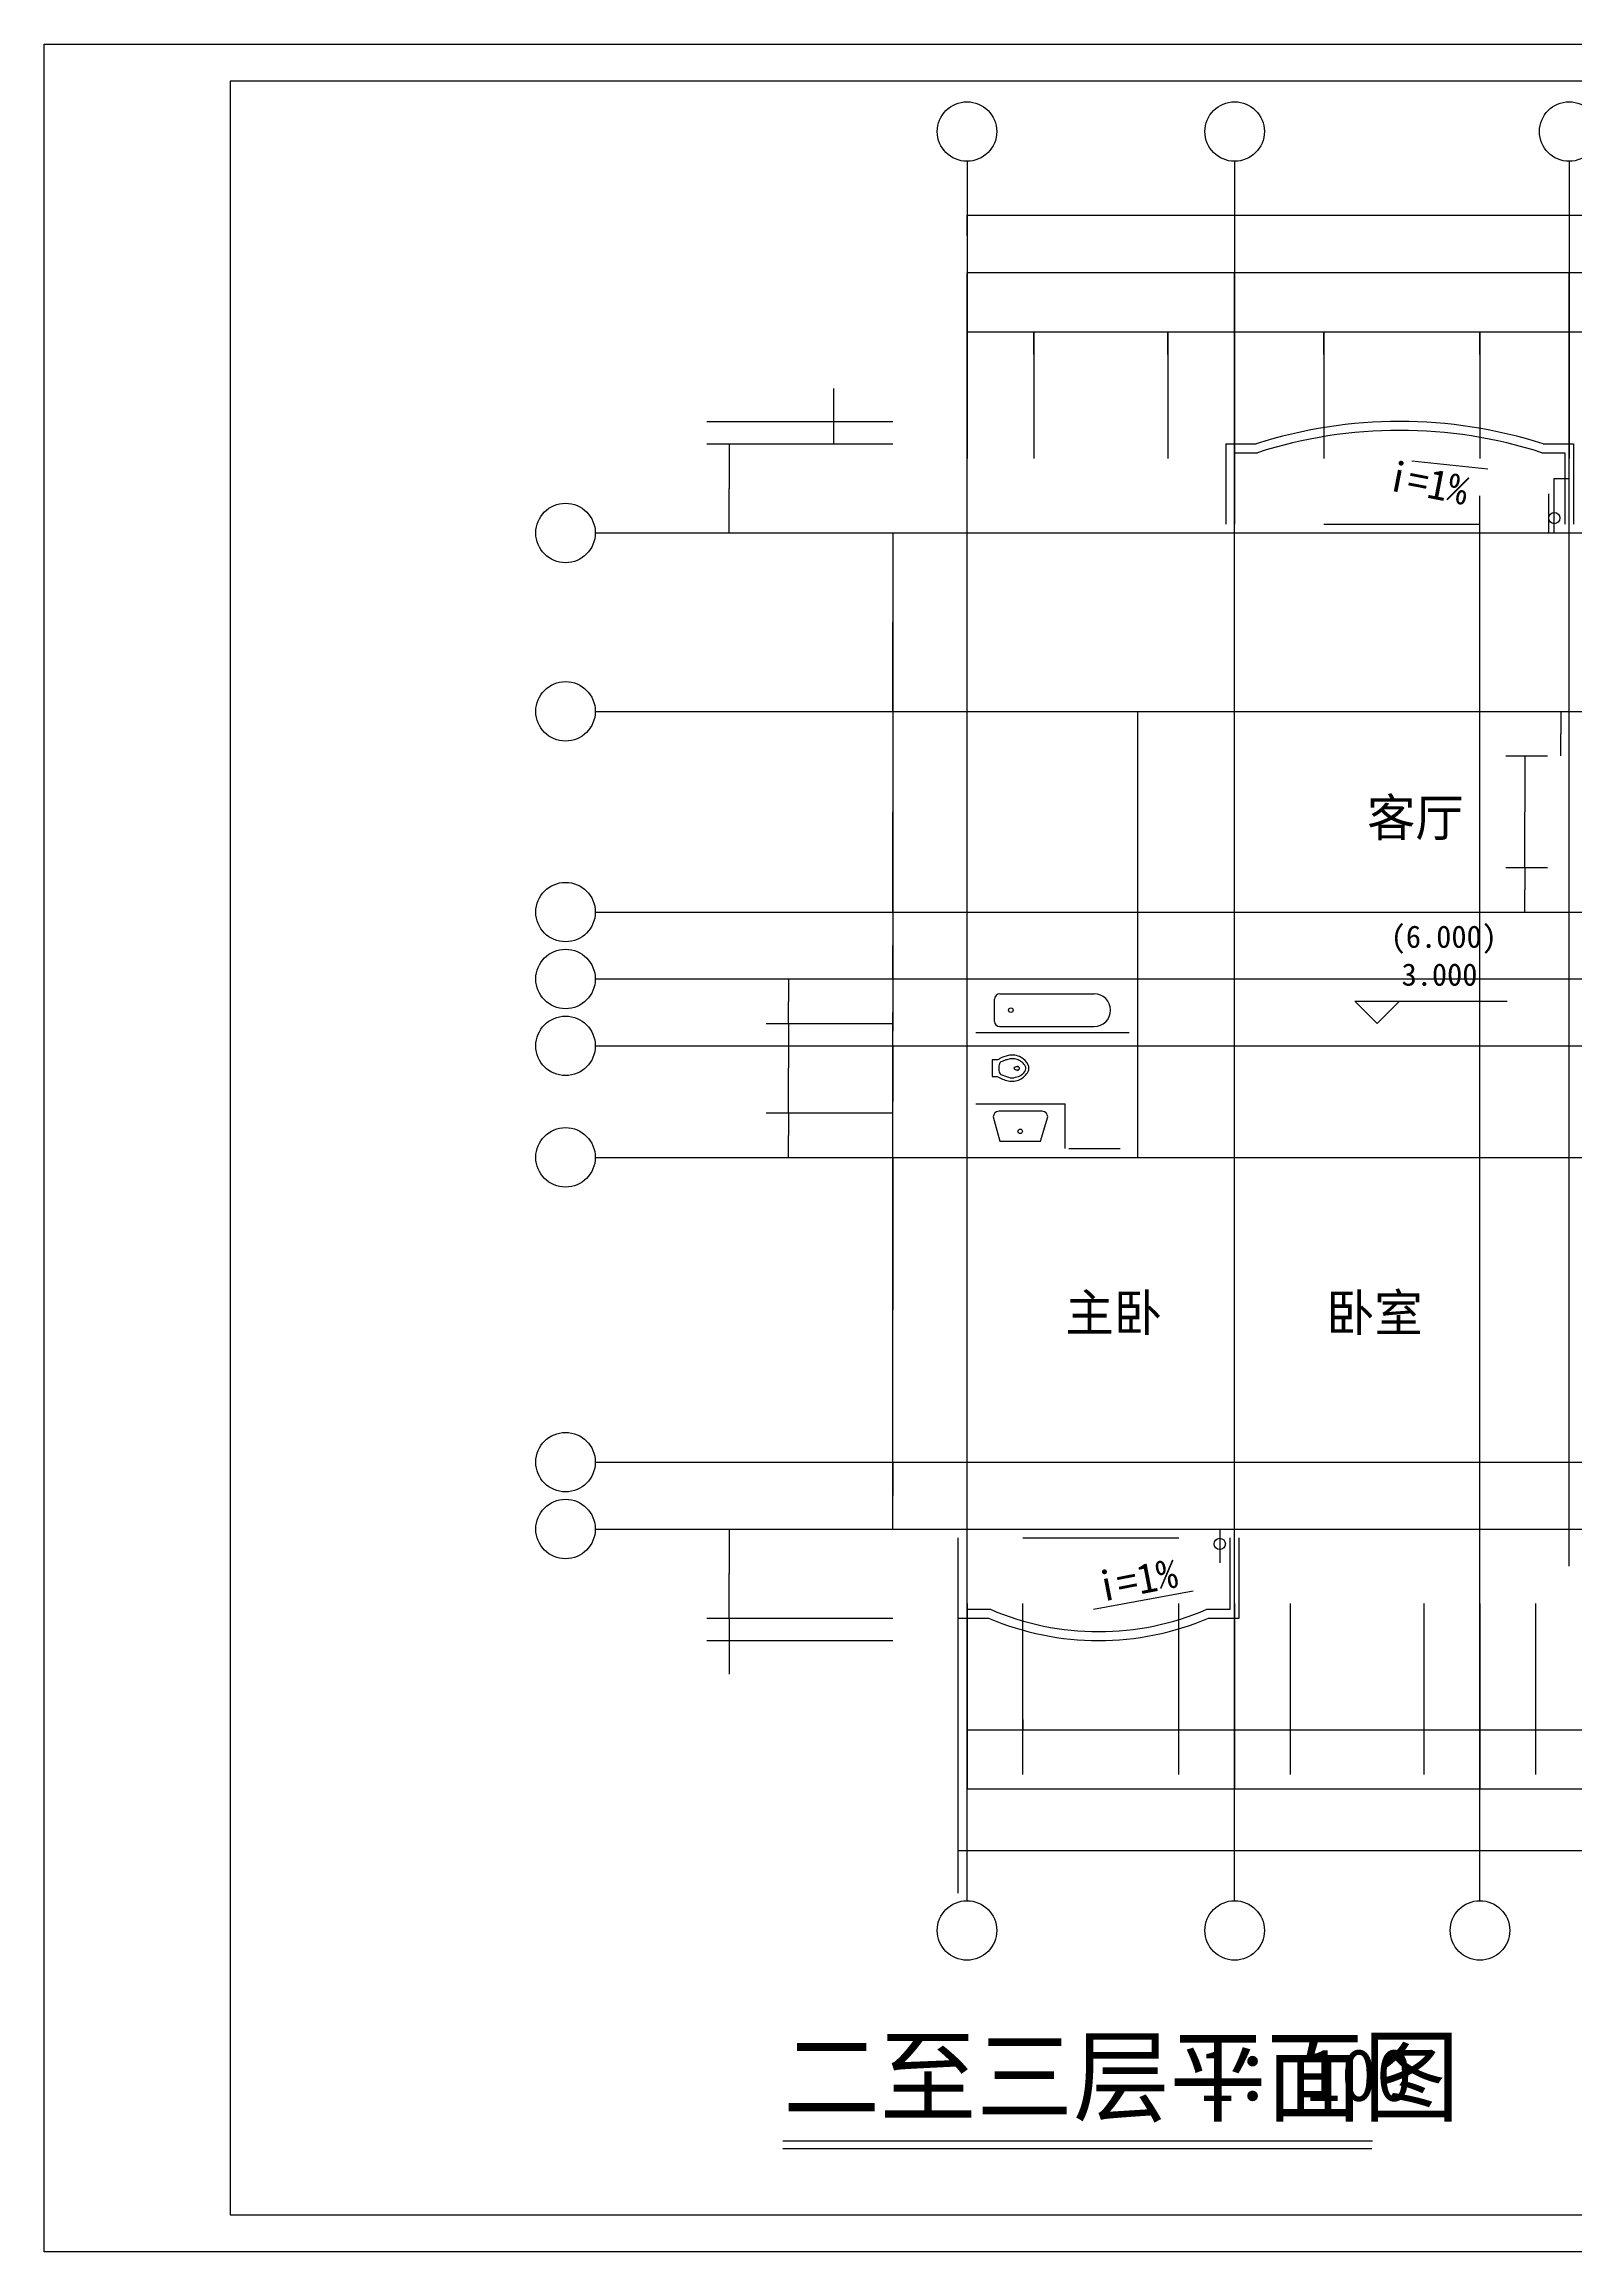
# Model space of a CAD drawing. Header units: metres. Extents: x 338339 to 1133840, y -479113 to 96125.
# Drawn here: x 429656 to 450260, y -183359 to -153659 of the extents above; entities that cross this region are included whole.
import ezdxf

# ---------------------------------------------------------------- set-up
doc = ezdxf.new("R2010")
doc.units = ezdxf.units.M
for name, color, linetype in [('AXIS', 3, 'Continuous'), ('DOTE', 1, 'Continuous'), ('PUB_DIM', 3, 'Continuous'), ('PUB_TEXT', 7, 'Continuous'), ('PUB_TITLE', 4, 'Continuous'), ('ZZ-1', 7, 'Continuous')]:
    doc.layers.add(name, color=color, linetype=linetype)
doc.dimstyles.get("Standard").update_dxf_attribs({"dimtxt": 2.5, "dimasz": 2.5, "dimexe": 1.25, "dimexo": 0.625, "dimtad": 1, "dimcen": 2.5, "dimazin": 3, "dimtfac": 1, "dimtmove": 0, "dimatfit": 3})

# ---------------------------------------------------------------- blocks, each defined once
blk = doc.blocks.new('_AXISO')
blk.add_circle((0, 0), 0.5)
blk = doc.blocks.new('$PLAN$00000379')
for p, q in [((-574.82, 18.03), (-536.01, 18.03)), ((-571.79, 18.03), (-571.79, 18.03)), ((-536.01, -21.97), (-576.12, -21.44))]:
    blk.add_line(p, q)
for points in [[(-285, -110, -0.08), (-434.24, -171.11, -0.17), (-591.86, -152.05, -0.15), (-702.09, -45.51, -0.25), (-702.09, 45.51, -0.14), (-606.56, 144.46, -0.19), (-434.24, 171.11, -0.07), (-319.8, 127.98, 0.01), (-285, 110), (-220, 110), (-220, -110)], [(-306.93, -0.87, -0.07), (-317.35, -63.71, -0.22), (-336.99, -85.07, -0.02), (-436.05, -122.27, -0.16), (-533.25, -122.27, -0.08), (-606.18, -91.93, -0.19), (-665.8, -26.45, -0.25), (-657.73, 38.66, -0.08), (-606.18, 90.19, -0.08), (-556.07, 115.14, -0.09), (-476.99, 125.64, -0.07), (-415.74, 114.27, -0.02), (-371.35, 97.08, 0.02), (-336.99, 83.33, -0.16), (-323.76, 73, -0.17), (-307.53, 11.58)]]:
    blk.add_lwpolyline(points, format="xyb", close=True)
for centre, radius, start, end in [((-548.84, -2.59), 33.16, 100.05, 259.95), ((-536.01, -1.97), 20, 270, 90)]:
    blk.add_arc(centre, radius, start, end)
blk = doc.blocks.new('*D85')
for p, q in [((441950.11, -178235.03), (441950.11, -177960.03)), ((441950.36, -177960.03), (453567.61, -177960.03)), ((453572.61, -177960.03), (465189.86, -177960.03)), ((465190.11, -178235.03), (465190.11, -177960.03))]:
    blk.add_line(p, q)
at = {"layer": 'Defpoints'}
for p in [(441950.11, -177960.03), (441950.11, -178235.03), (465190.11, -178235.03)]:
    blk.add_point(p, dxfattribs=at)
at = {"layer": 'PUB_DIM', "insert": (453570.11, -177960.03), "char_height": 1, "attachment_point": 5}
blk.add_mtext('23240', dxfattribs=at)
blk = doc.blocks.new('*D86')
for p, q in [((442070.11, -156235.03), (442070.11, -155960.03)), ((442070.36, -155960.03), (453567.61, -155960.03)), ((453572.61, -155960.03), (465069.86, -155960.03)), ((465070.11, -156235.03), (465070.11, -155960.03))]:
    blk.add_line(p, q)
at = {"layer": 'Defpoints'}
for p in [(442070.11, -155960.03), (442070.11, -156235.03), (465070.11, -156235.03)]:
    blk.add_point(p, dxfattribs=at)
at = {"layer": 'PUB_DIM', "insert": (453570.11, -155960.03), "char_height": 1, "attachment_point": 5}
blk.add_mtext('23000', dxfattribs=at)
blk = doc.blocks.new('*D87')
for p, q in [((443868.11, -157535.03), (442969.86, -157535.03)), ((442970.11, -157835.03), (442970.11, -157535.03)), ((444770.36, -157535.03), (443872.11, -157535.03)), ((444770.11, -157835.03), (444770.11, -157535.03))]:
    blk.add_line(p, q)
at = {"layer": 'Defpoints'}
for p in [(444770.11, -157535.03), (442970.11, -157835.03), (444770.11, -157835.03)]:
    blk.add_point(p, dxfattribs=at)
at = {"layer": 'PUB_DIM', "insert": (443870.11, -157535.03), "char_height": 1, "attachment_point": 5}
blk.add_mtext('1800', dxfattribs=at)
blk = doc.blocks.new('*D88')
for p, q in [((442820.11, -176635.03), (442820.11, -176335.03)), ((442820.36, -176335.03), (443868.11, -176335.03)), ((443872.11, -176335.03), (444919.86, -176335.03)), ((444920.11, -176635.03), (444920.11, -176335.03))]:
    blk.add_line(p, q)
at = {"layer": 'Defpoints'}
for p in [(442820.11, -176335.03), (442820.11, -176635.03), (444920.11, -176635.03)]:
    blk.add_point(p, dxfattribs=at)
at = {"layer": 'PUB_DIM', "insert": (443870.11, -176335.03), "char_height": 1, "attachment_point": 5}
blk.add_mtext('2100', dxfattribs=at)
blk = doc.blocks.new('*D89')
for p, q in [((443868.11, -156735.03), (442069.86, -156735.03)), ((442070.11, -159235.03), (442070.11, -156735.03)), ((445670.36, -156735.03), (443872.11, -156735.03)), ((445670.11, -159235.03), (445670.11, -156735.03))]:
    blk.add_line(p, q)
at = {"layer": 'Defpoints'}
for p in [(445670.11, -156735.03), (442070.11, -159235.03), (445670.11, -159235.03)]:
    blk.add_point(p, dxfattribs=at)
at = {"layer": 'AXIS', "insert": (443870.11, -156735.03), "char_height": 1, "attachment_point": 5}
blk.add_mtext('3600', dxfattribs=at)
blk = doc.blocks.new('*D90')
for p, q in [((442070.11, -174635.03), (442070.11, -177135.03)), ((445670.11, -174635.03), (445670.11, -177135.03)), ((443868.11, -177135.03), (442069.86, -177135.03)), ((445670.36, -177135.03), (443872.11, -177135.03))]:
    blk.add_line(p, q)
at = {"layer": 'Defpoints'}
for p in [(442070.11, -174635.03), (445670.11, -174635.03), (445670.11, -177135.03)]:
    blk.add_point(p, dxfattribs=at)
at = {"layer": 'AXIS', "insert": (443870.11, -177135.03), "char_height": 1, "attachment_point": 5}
blk.add_mtext('3600', dxfattribs=at)
blk = doc.blocks.new('*D91')
for p, q in [((438870.11, -173635.03), (438870.11, -174235.03)), ((438869.86, -174235.03), (438869.61, -174235.03)), ((438870.11, -174835.03), (438870.11, -174235.03)), ((438870.11, -174235.03), (438870.11, -174235.03)), ((438870.36, -174235.03), (438870.61, -174235.03))]:
    blk.add_line(p, q)
at = {"layer": 'Defpoints'}
for p in [(438870.11, -173635.03), (438870.11, -174235.03), (438870.11, -174835.03)]:
    blk.add_point(p, dxfattribs=at)
at = {"layer": 'PUB_DIM', "insert": (438870.11, -174233.905), "char_height": 1, "attachment_point": 5}
blk.add_mtext('0', dxfattribs=at)
blk = doc.blocks.new('*D92')
for p, q in [((438870.11, -174835.03), (438870.11, -175588.92)), ((438870.11, -175135.03), (438870.11, -175588.92)), ((438869.86, -175588.92), (438869.61, -175588.92)), ((438870.11, -175588.92), (438870.11, -175588.92)), ((438870.36, -175588.92), (438870.61, -175588.92))]:
    blk.add_line(p, q)
at = {"layer": 'Defpoints'}
for p in [(438870.11, -174835.03), (438870.11, -175135.03), (438870.11, -175588.92)]:
    blk.add_point(p, dxfattribs=at)
at = {"layer": 'PUB_DIM', "insert": (438870.11, -175587.795), "char_height": 1, "attachment_point": 5}
blk.add_mtext('0', dxfattribs=at)
blk = doc.blocks.new('*D93')
for p, q in [((442070.11, -176197.6), (442070.11, -176335.03)), ((442070.36, -176335.03), (442443.61, -176335.03)), ((442446.61, -176335.03), (442819.86, -176335.03)), ((442820.11, -176197.6), (442820.11, -176335.03))]:
    blk.add_line(p, q)
at = {"layer": 'Defpoints'}
for p in [(442070.11, -176197.6), (442070.11, -176335.03), (442820.11, -176197.6)]:
    blk.add_point(p, dxfattribs=at)
at = {"layer": 'PUB_DIM', "insert": (442445.11, -176335.03), "char_height": 1, "attachment_point": 5}
blk.add_mtext('750', dxfattribs=at)
blk = doc.blocks.new('*D94')
for p, q in [((441070.11, -160235.03), (441070.11, -166935.03)), ((441069.86, -166935.03), (441069.61, -166935.03)), ((441070.11, -173635.03), (441070.11, -166935.03)), ((441070.11, -166935.03), (441070.11, -166935.03)), ((441070.36, -166935.03), (441070.61, -166935.03))]:
    blk.add_line(p, q)
at = {"layer": 'Defpoints'}
for p in [(441070.11, -160235.03), (441070.11, -166935.03), (441070.11, -173635.03)]:
    blk.add_point(p, dxfattribs=at)
at = {"layer": 'AXIS', "insert": (441070.11, -166933.905), "char_height": 1, "attachment_point": 5}
blk.add_mtext('0', dxfattribs=at)
blk = doc.blocks.new('*D95')
for p, q in [((441070.11, -165335.03), (441070.11, -165785.03)), ((441069.86, -165785.03), (441069.61, -165785.03)), ((441070.11, -166235.03), (441070.11, -165785.03)), ((441070.11, -165785.03), (441070.11, -165785.03)), ((441070.36, -165785.03), (441070.61, -165785.03))]:
    blk.add_line(p, q)
at = {"layer": 'Defpoints'}
for p in [(441070.11, -165335.03), (441070.11, -165785.03), (441070.11, -166235.03)]:
    blk.add_point(p, dxfattribs=at)
at = {"layer": 'AXIS', "insert": (441070.11, -165783.905), "char_height": 1, "attachment_point": 5}
blk.add_mtext('0', dxfattribs=at)
blk = doc.blocks.new('*D96')
for p, q in [((441070.11, -172735.03), (441070.11, -173185.03)), ((441069.86, -173185.03), (441069.61, -173185.03)), ((441070.11, -173635.03), (441070.11, -173185.03)), ((441070.11, -173185.03), (441070.11, -173185.03)), ((441070.36, -173185.03), (441070.61, -173185.03))]:
    blk.add_line(p, q)
at = {"layer": 'Defpoints'}
for p in [(441070.11, -172735.03), (441070.11, -173185.03), (441070.11, -173635.03)]:
    blk.add_point(p, dxfattribs=at)
at = {"layer": 'AXIS', "insert": (441070.11, -173183.905), "char_height": 1, "attachment_point": 5}
blk.add_mtext('0', dxfattribs=at)
blk = doc.blocks.new('*D97')
for p, q in [((441070.11, -168635.03), (441070.11, -170685.03)), ((441069.86, -170685.03), (441069.61, -170685.03)), ((441070.11, -172735.03), (441070.11, -170685.03)), ((441070.11, -170685.03), (441070.11, -170685.03)), ((441070.36, -170685.03), (441070.61, -170685.03))]:
    blk.add_line(p, q)
at = {"layer": 'Defpoints'}
for p in [(441070.11, -168635.03), (441070.11, -170685.03), (441070.11, -172735.03)]:
    blk.add_point(p, dxfattribs=at)
at = {"layer": 'AXIS', "insert": (441070.11, -170683.905), "char_height": 1, "attachment_point": 5}
blk.add_mtext('0', dxfattribs=at)
blk = doc.blocks.new('*D98')
for p, q in [((441070.11, -167135.03), (441070.11, -167885.03)), ((441069.86, -167885.03), (441069.61, -167885.03)), ((441070.11, -168635.03), (441070.11, -167885.03)), ((441070.11, -167885.03), (441070.11, -167885.03)), ((441070.36, -167885.03), (441070.61, -167885.03))]:
    blk.add_line(p, q)
at = {"layer": 'Defpoints'}
for p in [(441070.11, -167135.03), (441070.11, -167885.03), (441070.11, -168635.03)]:
    blk.add_point(p, dxfattribs=at)
at = {"layer": 'AXIS', "insert": (441070.11, -167883.905), "char_height": 1, "attachment_point": 5}
blk.add_mtext('0', dxfattribs=at)
blk = doc.blocks.new('*D99')
for p, q in [((441070.11, -166235.03), (441070.11, -166685.03)), ((441069.86, -166685.03), (441069.61, -166685.03)), ((441070.11, -167135.03), (441070.11, -166685.03)), ((441070.11, -166685.03), (441070.11, -166685.03)), ((441070.36, -166685.03), (441070.61, -166685.03))]:
    blk.add_line(p, q)
at = {"layer": 'Defpoints'}
for p in [(441070.11, -166235.03), (441070.11, -166685.03), (441070.11, -167135.03)]:
    blk.add_point(p, dxfattribs=at)
at = {"layer": 'AXIS', "insert": (441070.11, -166683.905), "char_height": 1, "attachment_point": 5}
blk.add_mtext('0', dxfattribs=at)
blk = doc.blocks.new('*D100')
for p, q in [((439670.11, -166835.03), (439670.11, -167435.03)), ((439669.86, -167435.03), (439669.61, -167435.03)), ((439670.11, -168035.03), (439670.11, -167435.03)), ((439670.11, -167435.03), (439670.11, -167435.03)), ((439670.36, -167435.03), (439670.61, -167435.03))]:
    blk.add_line(p, q)
at = {"layer": 'Defpoints'}
for p in [(439670.11, -166835.03), (439670.11, -167435.03), (439670.11, -168035.03)]:
    blk.add_point(p, dxfattribs=at)
at = {"layer": 'PUB_DIM', "insert": (439670.11, -167433.905), "char_height": 1, "attachment_point": 5}
blk.add_mtext('0', dxfattribs=at)
blk = doc.blocks.new('*D101')
for p, q in [((439670.11, -168035.03), (439670.11, -168340.28)), ((439669.86, -168340.28), (439669.61, -168340.28)), ((439670.11, -168635.03), (439670.11, -168340.28)), ((439670.11, -168340.28), (439670.11, -168340.28)), ((439670.36, -168340.28), (439670.61, -168340.28))]:
    blk.add_line(p, q)
at = {"layer": 'Defpoints'}
for p in [(439670.11, -168035.03), (439670.11, -168340.28), (439670.11, -168635.03)]:
    blk.add_point(p, dxfattribs=at)
at = {"layer": 'PUB_DIM', "insert": (439670.11, -168339.155), "char_height": 1, "attachment_point": 5}
blk.add_mtext('0', dxfattribs=at)
blk = doc.blocks.new('*D102')
for p, q in [((439670.11, -166235.03), (439670.11, -166541.27)), ((439669.86, -166541.27), (439669.61, -166541.27)), ((439670.11, -166835.03), (439670.11, -166541.27)), ((439670.11, -166541.27), (439670.11, -166541.27)), ((439670.36, -166541.27), (439670.61, -166541.27))]:
    blk.add_line(p, q)
at = {"layer": 'Defpoints'}
for p in [(439670.11, -166235.03), (439670.11, -166541.27), (439670.11, -166835.03)]:
    blk.add_point(p, dxfattribs=at)
at = {"layer": 'PUB_DIM', "insert": (439670.11, -166540.145), "char_height": 1, "attachment_point": 5}
blk.add_mtext('0', dxfattribs=at)
blk = doc.blocks.new('*D103')
for p, q in [((440278.59, -158291.6), (440278.34, -158291.6)), ((440278.84, -158735.03), (440278.84, -158291.6)), ((440278.84, -159035.03), (440278.84, -158291.6)), ((440278.84, -158291.6), (440278.84, -158291.6)), ((440279.09, -158291.6), (440279.34, -158291.6))]:
    blk.add_line(p, q)
at = {"layer": 'Defpoints'}
for p in [(440278.84, -158291.6), (440278.84, -158735.03), (440278.84, -159035.03)]:
    blk.add_point(p, dxfattribs=at)
at = {"layer": 'PUB_DIM', "insert": (440278.84, -158290.475), "char_height": 1, "attachment_point": 5}
blk.add_mtext('0', dxfattribs=at)
blk = doc.blocks.new('*D104')
for p, q in [((438870.11, -159035.03), (438870.11, -159635.03)), ((438869.86, -159635.03), (438869.61, -159635.03)), ((438870.11, -160235.03), (438870.11, -159635.03)), ((438870.11, -159635.03), (438870.11, -159635.03)), ((438870.36, -159635.03), (438870.61, -159635.03))]:
    blk.add_line(p, q)
at = {"layer": 'Defpoints'}
for p in [(438870.11, -159035.03), (438870.11, -159635.03), (438870.11, -160235.03)]:
    blk.add_point(p, dxfattribs=at)
at = {"layer": 'PUB_DIM', "insert": (438870.11, -159633.905), "char_height": 1, "attachment_point": 5}
blk.add_mtext('0', dxfattribs=at)
blk = doc.blocks.new('*D105')
for p, q in [((441070.11, -162635.03), (441070.11, -163985.03)), ((441069.86, -163985.03), (441069.61, -163985.03)), ((441070.11, -165335.03), (441070.11, -163985.03)), ((441070.11, -163985.03), (441070.11, -163985.03)), ((441070.36, -163985.03), (441070.61, -163985.03))]:
    blk.add_line(p, q)
at = {"layer": 'Defpoints'}
for p in [(441070.11, -162635.03), (441070.11, -163985.03), (441070.11, -165335.03)]:
    blk.add_point(p, dxfattribs=at)
at = {"layer": 'AXIS', "insert": (441070.11, -163983.905), "char_height": 1, "attachment_point": 5}
blk.add_mtext('0', dxfattribs=at)
blk = doc.blocks.new('*D106')
for p, q in [((441070.11, -160235.03), (441070.11, -161435.03)), ((441069.86, -161435.03), (441069.61, -161435.03)), ((441070.11, -162635.03), (441070.11, -161435.03)), ((441070.11, -161435.03), (441070.11, -161435.03)), ((441070.36, -161435.03), (441070.61, -161435.03))]:
    blk.add_line(p, q)
at = {"layer": 'Defpoints'}
for p in [(441070.11, -160235.03), (441070.11, -161435.03), (441070.11, -162635.03)]:
    blk.add_point(p, dxfattribs=at)
at = {"layer": 'AXIS', "insert": (441070.11, -161433.905), "char_height": 1, "attachment_point": 5}
blk.add_mtext('0', dxfattribs=at)
blk = doc.blocks.new('*D107')
for p, q in [((442518.61, -157535.03), (442069.86, -157535.03)), ((442070.11, -157835.03), (442070.11, -157535.03)), ((442970.36, -157535.03), (442521.61, -157535.03)), ((442970.11, -157835.03), (442970.11, -157535.03))]:
    blk.add_line(p, q)
at = {"layer": 'Defpoints'}
for p in [(442970.11, -157535.03), (442070.11, -157835.03), (442970.11, -157835.03)]:
    blk.add_point(p, dxfattribs=at)
at = {"layer": 'PUB_DIM', "insert": (442520.11, -157535.03), "char_height": 1, "attachment_point": 5}
blk.add_mtext('900', dxfattribs=at)
blk = doc.blocks.new('*D111')
for p, q in [((449720.11, -176635.03), (449720.11, -176335.03)), ((449720.36, -176335.03), (450618.11, -176335.03)), ((450622.11, -176335.03), (451519.86, -176335.03)), ((451520.11, -176635.03), (451520.11, -176335.03))]:
    blk.add_line(p, q)
at = {"layer": 'Defpoints'}
for p in [(449720.11, -176335.03), (449720.11, -176635.03), (451520.11, -176635.03)]:
    blk.add_point(p, dxfattribs=at)
at = {"layer": 'PUB_DIM', "insert": (450620.11, -176335.03), "char_height": 1, "attachment_point": 5}
blk.add_mtext('1800', dxfattribs=at)
blk = doc.blocks.new('*D112')
for p, q in [((448970.11, -174635.03), (448970.11, -177135.03)), ((452270.11, -174635.03), (452270.11, -177135.03)), ((450618.11, -177135.03), (448969.86, -177135.03)), ((452270.36, -177135.03), (450622.11, -177135.03))]:
    blk.add_line(p, q)
at = {"layer": 'Defpoints'}
for p in [(448970.11, -174635.03), (452270.11, -174635.03), (452270.11, -177135.03)]:
    blk.add_point(p, dxfattribs=at)
at = {"layer": 'AXIS', "insert": (450620.11, -177135.03), "char_height": 1, "attachment_point": 5}
blk.add_mtext('3300', dxfattribs=at)
blk = doc.blocks.new('*D113')
for p, q in [((446420.11, -176635.03), (446420.11, -176335.03)), ((446420.36, -176335.03), (447318.11, -176335.03)), ((447322.11, -176335.03), (448219.86, -176335.03)), ((448220.11, -176635.03), (448220.11, -176335.03))]:
    blk.add_line(p, q)
at = {"layer": 'Defpoints'}
for p in [(446420.11, -176335.03), (446420.11, -176635.03), (448220.11, -176635.03)]:
    blk.add_point(p, dxfattribs=at)
at = {"layer": 'PUB_DIM', "insert": (447320.11, -176335.03), "char_height": 1, "attachment_point": 5}
blk.add_mtext('1800', dxfattribs=at)
blk = doc.blocks.new('*D114')
for p, q in [((445670.11, -174635.03), (445670.11, -177135.03)), ((448970.11, -174635.03), (448970.11, -177135.03)), ((447318.11, -177135.03), (445669.86, -177135.03)), ((448970.36, -177135.03), (447322.11, -177135.03))]:
    blk.add_line(p, q)
at = {"layer": 'Defpoints'}
for p in [(445670.11, -174635.03), (448970.11, -174635.03), (448970.11, -177135.03)]:
    blk.add_point(p, dxfattribs=at)
at = {"layer": 'AXIS', "insert": (447320.11, -177135.03), "char_height": 1, "attachment_point": 5}
blk.add_mtext('3300', dxfattribs=at)
blk = doc.blocks.new('*D115')
for p, q in [((445670.11, -176635.03), (445670.11, -176335.03)), ((445670.36, -176335.03), (446043.61, -176335.03)), ((446046.61, -176335.03), (446419.86, -176335.03)), ((446420.11, -176635.03), (446420.11, -176335.03))]:
    blk.add_line(p, q)
at = {"layer": 'Defpoints'}
for p in [(445670.11, -176335.03), (445670.11, -176635.03), (446420.11, -176635.03)]:
    blk.add_point(p, dxfattribs=at)
at = {"layer": 'PUB_DIM', "insert": (446045.11, -176335.03), "char_height": 1, "attachment_point": 5}
blk.add_mtext('750', dxfattribs=at)
blk = doc.blocks.new('*D116')
for p, q in [((444920.11, -176635.03), (444920.11, -176335.03)), ((444920.36, -176335.03), (445293.61, -176335.03)), ((445296.61, -176335.03), (445669.86, -176335.03)), ((445670.11, -176635.03), (445670.11, -176335.03))]:
    blk.add_line(p, q)
at = {"layer": 'Defpoints'}
for p in [(444920.11, -176335.03), (444920.11, -176635.03), (445670.11, -176635.03)]:
    blk.add_point(p, dxfattribs=at)
at = {"layer": 'PUB_DIM', "insert": (445295.11, -176335.03), "char_height": 1, "attachment_point": 5}
blk.add_mtext('750', dxfattribs=at)
blk = doc.blocks.new('*D117')
for p, q in [((448220.11, -176635.03), (448220.11, -176335.03)), ((448220.36, -176335.03), (448593.61, -176335.03)), ((448596.61, -176335.03), (448969.86, -176335.03)), ((448970.11, -176635.03), (448970.11, -176335.03))]:
    blk.add_line(p, q)
at = {"layer": 'Defpoints'}
for p in [(448220.11, -176335.03), (448220.11, -176635.03), (448970.11, -176635.03)]:
    blk.add_point(p, dxfattribs=at)
at = {"layer": 'PUB_DIM', "insert": (448595.11, -176335.03), "char_height": 1, "attachment_point": 5}
blk.add_mtext('750', dxfattribs=at)
blk = doc.blocks.new('*D118')
for p, q in [((448970.11, -176635.03), (448970.11, -176335.03)), ((448970.36, -176335.03), (449343.61, -176335.03)), ((449346.61, -176335.03), (449719.86, -176335.03)), ((449720.11, -176635.03), (449720.11, -176335.03))]:
    blk.add_line(p, q)
at = {"layer": 'Defpoints'}
for p in [(448970.11, -176335.03), (448970.11, -176635.03), (449720.11, -176635.03)]:
    blk.add_point(p, dxfattribs=at)
at = {"layer": 'PUB_DIM', "insert": (449345.11, -176335.03), "char_height": 1, "attachment_point": 5}
blk.add_mtext('750', dxfattribs=at)
blk = doc.blocks.new('*D142')
for p, q in [((447918.11, -156735.03), (445669.86, -156735.03)), ((445670.11, -159235.03), (445670.11, -156735.03)), ((450170.36, -156735.03), (447922.11, -156735.03)), ((450170.11, -159235.03), (450170.11, -156735.03))]:
    blk.add_line(p, q)
at = {"layer": 'Defpoints'}
for p in [(450170.11, -156735.03), (445670.11, -159235.03), (450170.11, -159235.03)]:
    blk.add_point(p, dxfattribs=at)
at = {"layer": 'AXIS', "insert": (447920.11, -156735.03), "char_height": 1, "attachment_point": 5}
blk.add_mtext('4500', dxfattribs=at)
blk = doc.blocks.new('*D143')
for p, q in [((451868.11, -156735.03), (450169.86, -156735.03)), ((450170.11, -159235.03), (450170.11, -156735.03)), ((453570.36, -156735.03), (451872.11, -156735.03)), ((453570.11, -159235.03), (453570.11, -156735.03))]:
    blk.add_line(p, q)
at = {"layer": 'Defpoints'}
for p in [(453570.11, -156735.03), (450170.11, -159235.03), (453570.11, -159235.03)]:
    blk.add_point(p, dxfattribs=at)
at = {"layer": 'AXIS', "insert": (451870.11, -156735.03), "char_height": 1, "attachment_point": 5}
blk.add_mtext('3400', dxfattribs=at)
blk = doc.blocks.new('*D145')
for p, q in [((449568.11, -157535.03), (448969.86, -157535.03)), ((448970.11, -157835.03), (448970.11, -157535.03)), ((450170.36, -157535.03), (449572.11, -157535.03)), ((450170.11, -157835.03), (450170.11, -157535.03))]:
    blk.add_line(p, q)
at = {"layer": 'Defpoints'}
for p in [(450170.11, -157535.03), (448970.11, -157835.03), (450170.11, -157835.03)]:
    blk.add_point(p, dxfattribs=at)
at = {"layer": 'PUB_DIM', "insert": (449570.11, -157535.03), "char_height": 1, "attachment_point": 5}
blk.add_mtext('1200', dxfattribs=at)
blk = doc.blocks.new('*D146')
for p, q in [((447918.11, -157535.03), (446869.86, -157535.03)), ((446870.11, -157835.03), (446870.11, -157535.03)), ((448970.36, -157535.03), (447922.11, -157535.03)), ((448970.11, -157835.03), (448970.11, -157535.03))]:
    blk.add_line(p, q)
at = {"layer": 'Defpoints'}
for p in [(448970.11, -157535.03), (446870.11, -157835.03), (448970.11, -157835.03)]:
    blk.add_point(p, dxfattribs=at)
at = {"layer": 'PUB_DIM', "insert": (447920.11, -157535.03), "char_height": 1, "attachment_point": 5}
blk.add_mtext('2100', dxfattribs=at)
blk = doc.blocks.new('*D147')
for p, q in [((445218.61, -157535.03), (444769.86, -157535.03)), ((444770.11, -157835.03), (444770.11, -157535.03)), ((445670.36, -157535.03), (445221.61, -157535.03)), ((445670.11, -157835.03), (445670.11, -157535.03))]:
    blk.add_line(p, q)
at = {"layer": 'Defpoints'}
for p in [(445670.11, -157535.03), (444770.11, -157835.03), (445670.11, -157835.03)]:
    blk.add_point(p, dxfattribs=at)
at = {"layer": 'PUB_DIM', "insert": (445220.11, -157535.03), "char_height": 1, "attachment_point": 5}
blk.add_mtext('900', dxfattribs=at)
blk = doc.blocks.new('*D148')
for p, q in [((446268.11, -157535.03), (445669.86, -157535.03)), ((445670.11, -157835.03), (445670.11, -157535.03)), ((446870.36, -157535.03), (446272.11, -157535.03)), ((446870.11, -157835.03), (446870.11, -157535.03))]:
    blk.add_line(p, q)
at = {"layer": 'Defpoints'}
for p in [(446870.11, -157535.03), (445670.11, -157835.03), (446870.11, -157835.03)]:
    blk.add_point(p, dxfattribs=at)
at = {"layer": 'PUB_DIM', "insert": (446270.11, -157535.03), "char_height": 1, "attachment_point": 5}
blk.add_mtext('1200', dxfattribs=at)
blk = doc.blocks.new('*D150')
for p, q in [((450643.61, -157535.03), (450169.86, -157535.03)), ((450170.11, -157835.03), (450170.11, -157535.03)), ((451120.36, -157535.03), (450646.61, -157535.03)), ((451120.11, -157835.03), (451120.11, -157535.03))]:
    blk.add_line(p, q)
at = {"layer": 'Defpoints'}
for p in [(451120.11, -157535.03), (450170.11, -157835.03), (451120.11, -157835.03)]:
    blk.add_point(p, dxfattribs=at)
at = {"layer": 'PUB_DIM', "insert": (450645.11, -157535.03), "char_height": 1, "attachment_point": 5}
blk.add_mtext('950', dxfattribs=at)
blk = doc.blocks.new('*D158')
for p, q in [((449894.86, -159706.38), (449894.61, -159706.38)), ((449895.11, -160235.03), (449895.11, -159706.38)), ((449895.11, -160035.03), (449895.11, -159706.38)), ((449895.11, -159706.38), (449895.11, -159706.38)), ((449895.36, -159706.38), (449895.61, -159706.38))]:
    blk.add_line(p, q)
at = {"layer": 'Defpoints'}
for p in [(449895.11, -159706.38), (449895.11, -160035.03), (449895.11, -160235.03)]:
    blk.add_point(p, dxfattribs=at)
at = {"layer": 'PUB_DIM', "insert": (449895.11, -159705.255), "char_height": 1, "attachment_point": 5}
blk.add_mtext('0', dxfattribs=at)
blk = doc.blocks.new('*D159')
for p, q in [((449970.11, -160235.03), (449970.11, -159501.56)), ((449970.36, -159501.56), (450068.61, -159501.56)), ((450071.61, -159501.56), (450169.86, -159501.56)), ((450170.11, -160235.03), (450170.11, -159501.56))]:
    blk.add_line(p, q)
at = {"layer": 'Defpoints'}
for p in [(449970.11, -159501.56), (449970.11, -160235.03), (450170.11, -160235.03)]:
    blk.add_point(p, dxfattribs=at)
at = {"layer": 'PUB_DIM', "insert": (450070.11, -159501.56), "char_height": 1, "attachment_point": 5}
blk.add_mtext('200', dxfattribs=at)
blk = doc.blocks.new('*D162')
for p, q in [((445470.11, -173635.03), (445470.11, -174065.37)), ((445470.11, -173835.03), (445470.11, -174065.37)), ((445469.86, -174065.37), (445469.61, -174065.37)), ((445470.11, -174065.37), (445470.11, -174065.37)), ((445470.36, -174065.37), (445470.61, -174065.37))]:
    blk.add_line(p, q)
at = {"layer": 'Defpoints'}
for p in [(445470.11, -173635.03), (445470.11, -173835.03), (445470.11, -174065.37)]:
    blk.add_point(p, dxfattribs=at)
at = {"layer": 'PUB_DIM', "insert": (445470.11, -174064.245), "char_height": 1, "attachment_point": 5}
blk.add_mtext('0', dxfattribs=at)
blk = doc.blocks.new('*D163')
for p, q in [((445470.11, -173635.03), (445470.11, -174087.63)), ((445470.11, -173835.03), (445470.11, -174087.63)), ((445469.86, -174087.63), (445469.61, -174087.63)), ((445470.11, -174087.63), (445470.11, -174087.63)), ((445470.36, -174087.63), (445470.61, -174087.63))]:
    blk.add_line(p, q)
at = {"layer": 'Defpoints'}
for p in [(445470.11, -173635.03), (445470.11, -173835.03), (445470.11, -174087.63)]:
    blk.add_point(p, dxfattribs=at)
at = {"layer": 'PUB_DIM', "insert": (445470.11, -174086.505), "char_height": 1, "attachment_point": 5}
blk.add_mtext('0', dxfattribs=at)
blk = doc.blocks.new('*D166')
for p, q in [((450057.12, -162635.03), (450057.12, -162935.03)), ((450056.87, -162935.03), (450056.62, -162935.03)), ((450057.12, -163235.03), (450057.12, -162935.03)), ((450057.12, -162935.03), (450057.12, -162935.03)), ((450057.37, -162935.03), (450057.62, -162935.03))]:
    blk.add_line(p, q)
at = {"layer": 'Defpoints'}
for p in [(450057.12, -162635.03), (450057.12, -162935.03), (450057.12, -163235.03)]:
    blk.add_point(p, dxfattribs=at)
at = {"layer": 'PUB_DIM', "insert": (450057.12, -162933.905), "char_height": 1, "attachment_point": 5}
blk.add_mtext('0', dxfattribs=at)
blk = doc.blocks.new('*D167')
for p, q in [((449575.83, -163235.03), (449575.83, -163985.03)), ((449575.58, -163985.03), (449575.33, -163985.03)), ((449575.83, -164735.03), (449575.83, -163985.03)), ((449575.83, -163985.03), (449575.83, -163985.03)), ((449576.08, -163985.03), (449576.33, -163985.03))]:
    blk.add_line(p, q)
at = {"layer": 'Defpoints'}
for p in [(449575.83, -163235.03), (449575.83, -163985.03), (449575.83, -164735.03)]:
    blk.add_point(p, dxfattribs=at)
at = {"layer": 'PUB_DIM', "insert": (449575.83, -163983.905), "char_height": 1, "attachment_point": 5}
blk.add_mtext('0', dxfattribs=at)
blk = doc.blocks.new('*D168')
for p, q in [((449575.83, -164735.03), (449575.83, -165035.03)), ((449575.58, -165035.03), (449575.33, -165035.03)), ((449575.83, -165335.03), (449575.83, -165035.03)), ((449575.83, -165035.03), (449575.83, -165035.03)), ((449576.08, -165035.03), (449576.33, -165035.03))]:
    blk.add_line(p, q)
at = {"layer": 'Defpoints'}
for p in [(449575.83, -164735.03), (449575.83, -165035.03), (449575.83, -165335.03)]:
    blk.add_point(p, dxfattribs=at)
at = {"layer": 'PUB_DIM', "insert": (449575.83, -165033.905), "char_height": 1, "attachment_point": 5}
blk.add_mtext('0', dxfattribs=at)

msp = doc.modelspace()

# ---------------------------------------------------------------- linework, layer by layer
for p, q in [((445550.11, -159035.03), (445550.11, -160115.03)), ((445550.11, -159035.03), (445960.11, -159035.03)), ((445670.11, -159155.03), (445670.11, -160115.03)), ((445670.11, -159155.03), (445978.86, -159155.03)), ((449801.37, -159155.03), (450110.11, -159155.03)), ((449820.11, -159035.03), (450230.11, -159035.03)), ((449820.11, -159035.03), (450230.11, -159035.03)), ((450110.11, -159155.03), (450110.11, -160115.03)), ((450230.11, -159035.03), (450230.11, -160115.03)), ((446870.11, -160115.03), (448970.11, -160115.03)), ((449318.07, -162635.03), (449876.68, -162635.03)), ((449318.07, -163235.03), (449876.68, -163235.03)), ((449318.07, -164735.03), (449876.68, -164735.03)), ((449318.07, -165335.03), (449876.68, -165335.03)), ((442440.11, -166805.03), (442440.11, -166505.03)), ((442510.11, -166435.03), (443780.11, -166435.03)), ((442510.11, -166875.03), (443780.11, -166875.03)), ((442190.11, -166955.03), (444250.11, -166955.03)), ((442190.11, -167915.03), (443390.31, -167915.03)), ((443390.31, -168515.03), (443390.31, -167915.03)), ((443440.43, -168516.84), (444130.11, -168515.03)), ((441950.11, -174835.03), (441950.11, -173755.03)), ((442070.11, -174715.03), (442070.11, -173755.03)), ((442820.11, -173755.03), (444920.11, -173755.03)), ((445610.11, -174715.03), (445610.11, -173755.03)), ((445730.11, -174835.03), (445730.11, -173755.03)), ((441950.11, -174835.03), (442360.11, -174835.03)), ((442070.11, -174715.03), (442384.64, -174715.03)), ((445295.59, -174715.03), (445610.11, -174715.03)), ((445320.11, -174835.03), (445730.11, -174835.03)), ((445320.11, -174835.03), (445730.11, -174835.03)), ((439593.45, -181967.44), (447516.76, -181967.44))]:
    msp.add_line(p, q)
msp.add_lwpolyline([(439593.45, -181867.44), (447524.5, -181867.44)])
for centre, radius in [((449970.11, -160035.03), 75), ((442660.11, -166655.03), 30), ((442785.93, -168285.14), 30), ((445470.11, -173835.03), 75)]:
    msp.add_circle(centre, radius)
for centre, radius, start, end in [((447890.11, -165093.19), 6358.17, 72.33, 107.67), ((447890.11, -165093.19), 6238.17, 72.16, 107.84), ((442510.11, -166505.03), 70, 90, 180), ((443780.11, -166655.03), 220, 270, 90), ((442510.11, -166805.03), 70, 180, 270), ((443840.11, -171334.36), 3800.67, 247.08, 292.92), ((443840.11, -171334.36), 3680.67, 246.71, 293.29)]:
    msp.add_arc(centre, radius, start, end)
at = {"layer": 'AXIS'}
for p, q in [((442070.11, -155235.03), (442070.11, -159235.03)), ((445670.11, -155235.03), (445670.11, -159235.03)), ((450170.11, -155235.03), (450170.11, -159235.03)), ((442970.11, -157535.03), (442970.11, -159235.03)), ((444770.11, -157535.03), (444770.11, -159235.03)), ((446870.11, -157535.03), (446870.11, -159235.03)), ((448970.11, -157535.03), (448970.11, -159235.03)), ((438570.11, -158735.03), (441070.11, -158735.03)), ((438570.11, -159035.03), (441070.11, -159035.03)), ((437070.11, -160235.03), (441070.11, -160235.03)), ((437070.11, -162635.03), (441070.11, -162635.03)), ((437070.11, -165335.03), (441070.11, -165335.03)), ((437070.11, -166235.03), (441070.11, -166235.03)), ((439370.11, -166835.03), (441070.11, -166835.03)), ((437070.11, -167135.03), (441070.11, -167135.03)), ((439370.11, -168035.03), (441070.11, -168035.03)), ((437070.11, -168635.03), (441070.11, -168635.03)), ((437070.11, -172735.03), (441070.11, -172735.03)), ((437070.11, -173635.03), (441070.11, -173635.03)), ((441950.11, -178535.03), (441950.11, -174635.03)), ((442070.11, -178635.03), (442070.11, -174635.03)), ((442820.11, -176935.03), (442820.11, -174635.03)), ((444920.11, -176935.03), (444920.11, -174635.03)), ((445670.11, -178635.03), (445670.11, -174635.03)), ((446420.11, -176935.03), (446420.11, -174635.03)), ((448220.11, -176935.03), (448220.11, -174635.03)), ((448970.11, -178635.03), (448970.11, -174635.03)), ((449720.11, -176935.03), (449720.11, -174635.03)), ((438570.11, -174835.03), (441070.11, -174835.03)), ((438570.11, -175135.03), (441070.11, -175135.03))]:
    msp.add_line(p, q, dxfattribs=at)
at = {"layer": 'DOTE'}
for p, q in [((442070.11, -174635.03), (442070.11, -159235.03)), ((445670.11, -174635.03), (445670.11, -159235.03)), ((450170.11, -174135.03), (450170.11, -159235.03)), ((448970.11, -174635.03), (448970.11, -159735.03)), ((441070.11, -160235.03), (455870.11, -160235.03)), ((441070.11, -162635.03), (455870.11, -162635.03)), ((444370.11, -168635.03), (444370.11, -162635.03)), ((441070.11, -165335.03), (455870.11, -165335.03)), ((441070.11, -166235.03), (455870.11, -166235.03)), ((441070.11, -167135.03), (455870.11, -167135.03)), ((441070.11, -168635.03), (455870.11, -168635.03)), ((441070.11, -172735.03), (455870.11, -172735.03)), ((441070.11, -173635.03), (455870.11, -173635.03))]:
    msp.add_line(p, q, dxfattribs=at)
at = {"layer": 'PUB_DIM'}
for p, q in [((447586.82, -166835.53), (447286.82, -166535.53)), ((447286.82, -166535.53), (447886.82, -166535.53)), ((447886.82, -166535.53), (447586.82, -166835.53)), ((447886.82, -166535.53), (449338.25, -166535.53))]:
    msp.add_line(p, q, dxfattribs=at)
for points in [[(449078.3, -159375.62), (448053.17, -159270.26)], [(445113.57, -174468.71), (443769.55, -174716.54)]]:
    msp.add_lwpolyline(points, dxfattribs=at)
at = {"layer": 'PUB_TITLE'}
for points in [[(429656.02, -183358.97), (429656.02, -153658.97), (471656.02, -153658.97), (471656.02, -183358.97)], [(432156.02, -182858.97), (471156.02, -182858.97), (471156.02, -154158.97), (432156.02, -154158.97)]]:
    msp.add_lwpolyline(points, close=True, dxfattribs=at)
at = {"layer": 'ZZ-1'}
msp.add_lwpolyline([(442423.41, -168089.79), (442511.53, -168414.83), (443060.32, -168414.83), (443156.01, -168089.79, 0.41), (443081.45, -168015.23), (442497.97, -168015.23, 0.41), (442423.41, -168089.79)], format="xyb", dxfattribs=at)

# ---------------------------------------------------------------- block references
at = {"xscale": -1}
msp.add_blockref('$PLAN$00000379', (442190.11, -167435.03), dxfattribs=at)
at = {"layer": 'AXIS', "xscale": 800, "yscale": 800, "zscale": 800}
for p in [(442070.11, -154835.03), (445670.11, -154835.03), (450170.11, -154835.03), (436670.11, -160235.03), (436670.11, -162635.03), (436670.11, -165335.03), (436670.11, -166235.03), (436670.11, -167135.03), (436670.11, -168635.03), (436670.11, -172735.03), (436670.11, -173635.03), (442070.11, -179035.03), (445670.11, -179035.03), (448970.11, -179035.03)]:
    msp.add_blockref('_AXISO', p, dxfattribs=at)

# ---------------------------------------------------------------- texts
at = {"layer": 'PUB_DIM'}
for s, p in [('(6.000)', (447769.68, -165815.53)), ('3.000', (447916.25, -166325.53))]:
    msp.add_text(s, height=300, dxfattribs=at).set_placement(p)
at = {"layer": 'PUB_TEXT'}
for rotation, p in [(349.05, (447702.29, -159653.54)), (11.02, (443860.17, -174618.74))]:
    msp.add_text('i=1%', height=400, rotation=rotation, dxfattribs=at).set_placement(p)
for s, height, p in [('客厅', 500, (447451.72, -164314.42)), ('主卧', 500, (443393.35, -170976.32)), ('卧室', 500, (446900.94, -170976.32)), ('二至三层平面图', 1000, (439597.89, -181498.05))]:
    msp.add_text(s, height=height, dxfattribs=at).set_placement(p)
at = {"layer": 'PUB_TITLE', "insert": (445196.45, -180629), "char_height": 700, "attachment_point": 1}
msp.add_mtext('{\\f宋体|b0|i0|c134|p54;1\\f宋体|b0|i0|c134|p2;：100}', dxfattribs=at)

# ---------------------------------------------------------------- dimensions: what is measured, and where the dimension line sits
at = {"layer": 'AXIS'}
for base, p1, p2, picture, middle in [((445670.11, -156735.03), (445670.11, -159235.03), (442070.11, -159235.03), '*D89', (443870.11, -156735.03)), ((450170.11, -156735.03), (450170.11, -159235.03), (445670.11, -159235.03), '*D142', (447920.11, -156735.03)), ((453570.11, -156735.03), (453570.11, -159235.03), (450170.11, -159235.03), '*D143', (451870.11, -156735.03)), ((441070.11, -166935.03), (441070.11, -160235.03), (441070.11, -173635.03), '*D94', (441070.11, -166933.905)), ((441070.11, -161435.03), (441070.11, -160235.03), (441070.11, -162635.03), '*D106', (441070.11, -161433.905)), ((441070.11, -163985.03), (441070.11, -162635.03), (441070.11, -165335.03), '*D105', (441070.11, -163983.905)), ((441070.11, -165785.03), (441070.11, -165335.03), (441070.11, -166235.03), '*D95', (441070.11, -165783.905)), ((441070.11, -166685.03), (441070.11, -166235.03), (441070.11, -167135.03), '*D99', (441070.11, -166683.905)), ((441070.11, -167885.03), (441070.11, -167135.03), (441070.11, -168635.03), '*D98', (441070.11, -167883.905)), ((441070.11, -170685.03), (441070.11, -168635.03), (441070.11, -172735.03), '*D97', (441070.11, -170683.905)), ((441070.11, -173185.03), (441070.11, -172735.03), (441070.11, -173635.03), '*D96', (441070.11, -173183.905)), ((445670.11, -177135.03), (445670.11, -174635.03), (442070.11, -174635.03), '*D90', (443870.11, -177135.03)), ((448970.11, -177135.03), (448970.11, -174635.03), (445670.11, -174635.03), '*D114', (447320.11, -177135.03)), ((452270.11, -177135.03), (452270.11, -174635.03), (448970.11, -174635.03), '*D112', (450620.11, -177135.03))]:
    dim = msp.add_linear_dim(base=base, p1=p1, p2=p2, dimstyle='Standard', dxfattribs=at)
    dim.commit()
    dim.dimension.update_dxf_attribs({"geometry": picture, "text_midpoint": middle})
at = {"layer": 'PUB_DIM'}
for base, p1, p2, picture, middle in [((442070.11, -155960.03), (442070.11, -156235.03), (465070.11, -156235.03), '*D86', (453570.11, -155960.03)), ((442970.11, -157535.03), (442970.11, -157835.03), (442070.11, -157835.03), '*D107', (442520.11, -157535.03)), ((444770.11, -157535.03), (444770.11, -157835.03), (442970.11, -157835.03), '*D87', (443870.11, -157535.03)), ((445670.11, -157535.03), (445670.11, -157835.03), (444770.11, -157835.03), '*D147', (445220.11, -157535.03)), ((446870.11, -157535.03), (446870.11, -157835.03), (445670.11, -157835.03), '*D148', (446270.11, -157535.03)), ((448970.11, -157535.03), (448970.11, -157835.03), (446870.11, -157835.03), '*D146', (447920.11, -157535.03)), ((450170.11, -157535.03), (450170.11, -157835.03), (448970.11, -157835.03), '*D145', (449570.11, -157535.03)), ((451120.11, -157535.03), (451120.11, -157835.03), (450170.11, -157835.03), '*D150', (450645.11, -157535.03)), ((440278.84, -158291.6), (440278.84, -158735.03), (440278.84, -159035.03), '*D103', (440278.84, -158290.475)), ((438870.11, -159635.03), (438870.11, -159035.03), (438870.11, -160235.03), '*D104', (438870.11, -159633.905)), ((449895.11, -159706.38), (449895.11, -160235.03), (449895.11, -160035.03), '*D158', (449895.11, -159705.255)), ((449970.11, -159501.56), (449970.11, -160235.03), (450170.11, -160235.03), '*D159', (450070.11, -159501.56)), ((450057.12, -162935.03), (450057.12, -162635.03), (450057.12, -163235.03), '*D166', (450057.12, -162933.905)), ((449575.83, -163985.03), (449575.83, -163235.03), (449575.83, -164735.03), '*D167', (449575.83, -163983.905)), ((449575.83, -165035.03), (449575.83, -164735.03), (449575.83, -165335.03), '*D168', (449575.83, -165033.905)), ((439670.11, -166541.27), (439670.11, -166835.03), (439670.11, -166235.03), '*D102', (439670.11, -166540.145)), ((439670.11, -167435.03), (439670.11, -168035.03), (439670.11, -166835.03), '*D100', (439670.11, -167433.905)), ((439670.11, -168340.28), (439670.11, -168635.03), (439670.11, -168035.03), '*D101', (439670.11, -168339.155)), ((438870.11, -174235.03), (438870.11, -173635.03), (438870.11, -174835.03), '*D91', (438870.11, -174233.905)), ((445470.11, -174065.37), (445470.11, -173835.03), (445470.11, -173635.03), '*D162', (445470.11, -174064.245)), ((445470.11, -174087.63), (445470.11, -173835.03), (445470.11, -173635.03), '*D163', (445470.11, -174086.505)), ((438870.11, -175588.92), (438870.11, -174835.03), (438870.11, -175135.03), '*D92', (438870.11, -175587.795)), ((442070.11, -176335.03), (442070.11, -176197.6), (442820.11, -176197.6), '*D93', (442445.11, -176335.03)), ((442820.11, -176335.03), (442820.11, -176635.03), (444920.11, -176635.03), '*D88', (443870.11, -176335.03)), ((444920.11, -176335.03), (444920.11, -176635.03), (445670.11, -176635.03), '*D116', (445295.11, -176335.03)), ((445670.11, -176335.03), (445670.11, -176635.03), (446420.11, -176635.03), '*D115', (446045.11, -176335.03)), ((446420.11, -176335.03), (446420.11, -176635.03), (448220.11, -176635.03), '*D113', (447320.11, -176335.03)), ((448220.11, -176335.03), (448220.11, -176635.03), (448970.11, -176635.03), '*D117', (448595.11, -176335.03)), ((448970.11, -176335.03), (448970.11, -176635.03), (449720.11, -176635.03), '*D118', (449345.11, -176335.03)), ((449720.11, -176335.03), (449720.11, -176635.03), (451520.11, -176635.03), '*D111', (450620.11, -176335.03)), ((441950.11, -177960.03), (441950.11, -178235.03), (465190.11, -178235.03), '*D85', (453570.11, -177960.03))]:
    dim = msp.add_linear_dim(base=base, p1=p1, p2=p2, dimstyle='Standard', dxfattribs=at)
    dim.commit()
    dim.dimension.update_dxf_attribs({"geometry": picture, "text_midpoint": middle})

doc.saveas('drawing.dxf')
